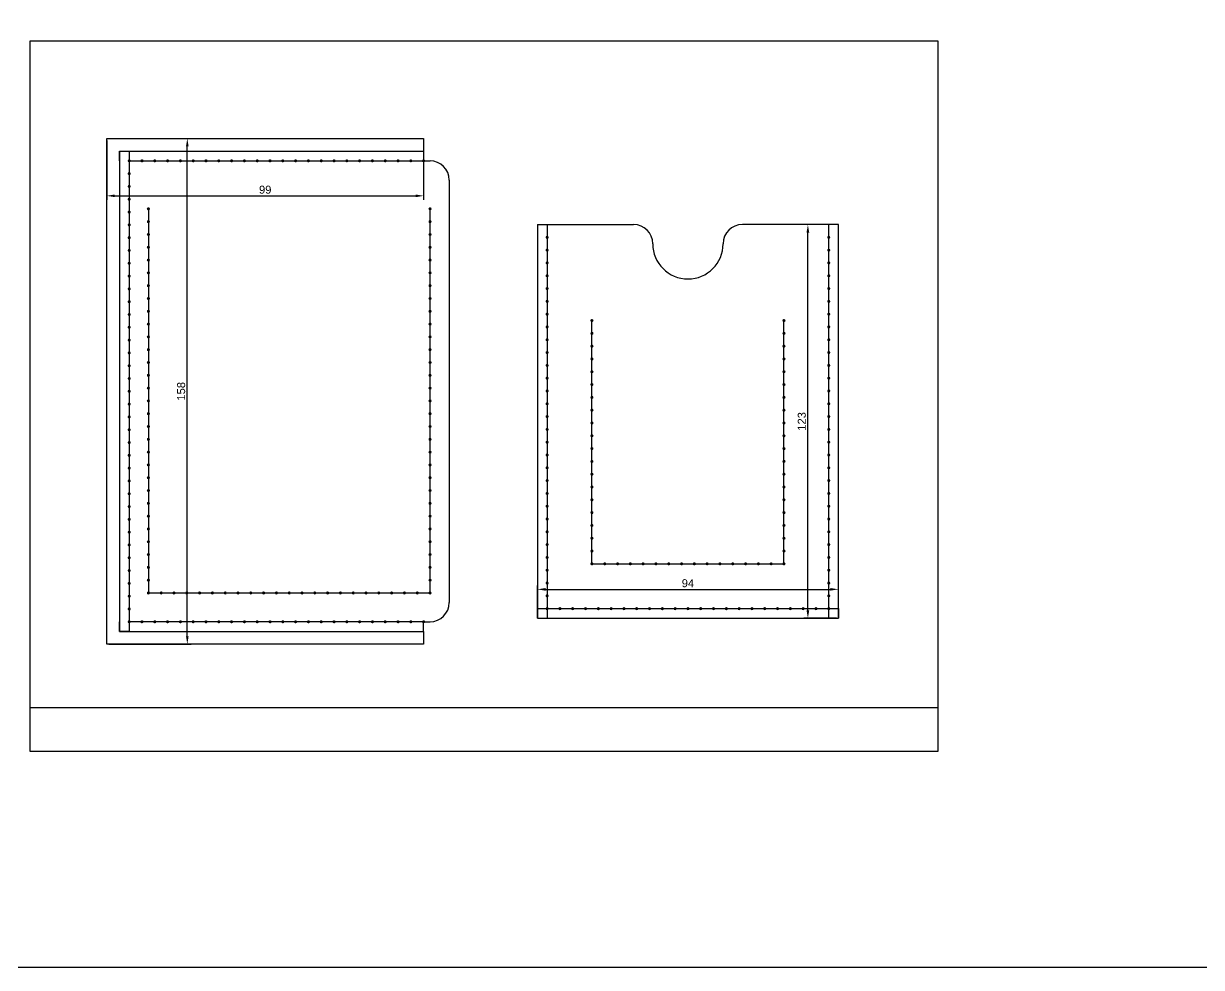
# Model space of a CAD drawing. Header units: millimetres. Extents: x 1335 to 6986, y 304 to 1543.
# Drawn here: x 6243.7 to 6611.8, y 303.8 to 598.7 of the extents above; entities that cross this region are included whole.
import ezdxf

# ---------------------------------------------------------------- set-up
doc = ezdxf.new("R2010")
doc.units = ezdxf.units.MM
doc.layers.add('Общий лист', color=7, linetype='Continuous')
doc.styles.get("Standard").update_dxf_attribs({"font": 'arial.ttf'})
doc.dimstyles.new('ISO-25', dxfattribs={"dimtxt": 2.5, "dimasz": 2.5, "dimexe": 1.25, "dimexo": 0.625, "dimtad": 1, "dimtxsty": 'Standard', "dimcen": 2.5, "dimadec": 0, "dimazin": 0, "dimtfac": 1, "dimtmove": 0, "dimatfit": 3, "dimfxl": 1, "dimarcsym": 0})

# ---------------------------------------------------------------- blocks, each defined once
blk = doc.blocks.new('*D123')
at = {"color": 0, "lineweight": -2, "transparency": 16777216}
for p, q in [((6270.38, 562.79), (6296.16, 562.79)), ((6294.91, 407.29), (6294.91, 560.29)), ((6270.38, 404.79), (6296.16, 404.79))]:
    blk.add_line(p, q, dxfattribs=at)
at = {"color": 0, "transparency": 16777216}
for points in [[(6294.49, 560.29), (6295.32, 560.29), (6294.91, 562.79)], [(6294.49, 407.29), (6295.32, 407.29), (6294.91, 404.79)]]:
    blk.add_solid(points, dxfattribs=at)
at = {"layer": 'Defpoints', "color": 0, "transparency": 16777216}
for p in [(6269.75, 562.79), (6294.91, 562.79), (6269.75, 404.79)]:
    blk.add_point(p, dxfattribs=at)
at = {"color": 0, "transparency": 16777216, "insert": (6293, 483.79), "char_height": 2.5, "attachment_point": 5, "rotation": 90}
blk.add_mtext('158', dxfattribs=at)
blk = doc.blocks.new('*D124')
at = {"color": 0, "lineweight": -2, "transparency": 16777216}
for p, q in [((6269.75, 562.17), (6269.75, 543.61)), ((6368.75, 562.17), (6368.75, 543.61)), ((6272.25, 544.86), (6366.25, 544.86))]:
    blk.add_line(p, q, dxfattribs=at)
at = {"color": 0, "transparency": 16777216}
for points in [[(6272.25, 545.28), (6272.25, 544.45), (6269.75, 544.86)], [(6366.25, 545.28), (6366.25, 544.45), (6368.75, 544.86)]]:
    blk.add_solid(points, dxfattribs=at)
at = {"layer": 'Defpoints', "color": 0, "transparency": 16777216}
for p in [(6269.75, 562.79), (6368.75, 562.79), (6368.75, 544.86)]:
    blk.add_point(p, dxfattribs=at)
at = {"color": 0, "transparency": 16777216, "insert": (6319.25, 546.76), "char_height": 2.5, "attachment_point": 5}
blk.add_mtext('99', dxfattribs=at)
blk = doc.blocks.new('*D125')
at = {"color": 0, "lineweight": -2, "transparency": 16777216}
for p, q in [((6404.33, 413.52), (6404.33, 423.17)), ((6406.83, 421.92), (6495.83, 421.92)), ((6498.33, 413.52), (6498.33, 423.17))]:
    blk.add_line(p, q, dxfattribs=at)
at = {"color": 0, "transparency": 16777216}
for points in [[(6406.83, 422.34), (6406.83, 421.51), (6404.33, 421.92)], [(6495.83, 422.34), (6495.83, 421.51), (6498.33, 421.92)]]:
    blk.add_solid(points, dxfattribs=at)
at = {"layer": 'Defpoints', "color": 0, "transparency": 16777216}
for p in [(6498.33, 421.92), (6404.33, 412.89), (6498.33, 412.89)]:
    blk.add_point(p, dxfattribs=at)
at = {"color": 0, "transparency": 16777216, "insert": (6451.33, 423.82), "char_height": 2.5, "attachment_point": 5}
blk.add_mtext('94', dxfattribs=at)
blk = doc.blocks.new('*D126')
at = {"color": 0, "lineweight": -2, "transparency": 16777216}
for p, q in [((6497.71, 535.89), (6487.56, 535.89)), ((6488.81, 415.39), (6488.81, 533.39)), ((6497.71, 412.89), (6487.56, 412.89))]:
    blk.add_line(p, q, dxfattribs=at)
at = {"color": 0, "transparency": 16777216}
for points in [[(6488.39, 533.39), (6489.23, 533.39), (6488.81, 535.89)], [(6488.39, 415.39), (6489.23, 415.39), (6488.81, 412.89)]]:
    blk.add_solid(points, dxfattribs=at)
at = {"layer": 'Defpoints', "color": 0, "transparency": 16777216}
for p in [(6488.81, 535.89), (6498.33, 535.89), (6498.33, 412.89)]:
    blk.add_point(p, dxfattribs=at)
at = {"color": 0, "transparency": 16777216, "insert": (6486.91, 474.39), "char_height": 2.5, "attachment_point": 5, "rotation": 90}
blk.add_mtext('123', dxfattribs=at)

msp = doc.modelspace()

# ---------------------------------------------------------------- hatches: boundary and pattern name
h = msp.add_hatch(color=256)
h.dxf.hatch_style = 1
h.paths.add_polyline_path([(6277.252, 555.793, 1), (6276.252, 555.793, 1)])
h = msp.add_hatch(color=256)
h.dxf.hatch_style = 1
h.paths.add_polyline_path([(6281.252, 555.793, 1), (6280.252, 555.793, 1)])
h = msp.add_hatch(color=256)
h.dxf.hatch_style = 1
h.paths.add_polyline_path([(6285.252, 555.793, 1), (6284.252, 555.793, 1)])
h = msp.add_hatch(color=256)
h.dxf.hatch_style = 1
h.paths.add_polyline_path([(6289.252, 555.793, 1), (6288.252, 555.793, 1)])
h = msp.add_hatch(color=256)
h.dxf.hatch_style = 1
h.paths.add_polyline_path([(6293.252, 555.793, 1), (6292.252, 555.793, 1)])
h = msp.add_hatch(color=256)
h.dxf.hatch_style = 1
h.paths.add_polyline_path([(6297.252, 555.793, 1), (6296.252, 555.793, 1)])
h = msp.add_hatch(color=256)
h.dxf.hatch_style = 1
h.paths.add_polyline_path([(6301.252, 555.793, 1), (6300.252, 555.793, 1)])
h = msp.add_hatch(color=256)
h.dxf.hatch_style = 1
h.paths.add_polyline_path([(6305.252, 555.793, 1), (6304.252, 555.793, 1)])
h = msp.add_hatch(color=256)
h.dxf.hatch_style = 1
h.paths.add_polyline_path([(6309.252, 555.793, 1), (6308.252, 555.793, 1)])
h = msp.add_hatch(color=256)
h.dxf.hatch_style = 1
h.paths.add_polyline_path([(6313.252, 555.793, 1), (6312.252, 555.793, 1)])
h = msp.add_hatch(color=256)
h.dxf.hatch_style = 1
h.paths.add_polyline_path([(6317.252, 555.793, 1), (6316.252, 555.793, 1)])
h = msp.add_hatch(color=256)
h.dxf.hatch_style = 1
h.paths.add_polyline_path([(6321.252, 555.793, 1), (6320.252, 555.793, 1)])
h = msp.add_hatch(color=256)
h.dxf.hatch_style = 1
h.paths.add_polyline_path([(6325.252, 555.793, 1), (6324.252, 555.793, 1)])
h = msp.add_hatch(color=256)
h.dxf.hatch_style = 1
h.paths.add_polyline_path([(6329.252, 555.793, 1), (6328.252, 555.793, 1)])
h = msp.add_hatch(color=256)
h.dxf.hatch_style = 1
h.paths.add_polyline_path([(6333.252, 555.793, 1), (6332.252, 555.793, 1)])
h = msp.add_hatch(color=256)
h.dxf.hatch_style = 1
h.paths.add_polyline_path([(6337.252, 555.793, 1), (6336.252, 555.793, 1)])
h = msp.add_hatch(color=256)
h.dxf.hatch_style = 1
h.paths.add_polyline_path([(6341.252, 555.793, 1), (6340.252, 555.793, 1)])
h = msp.add_hatch(color=256)
h.dxf.hatch_style = 1
h.paths.add_polyline_path([(6345.252, 555.793, 1), (6344.252, 555.793, 1)])
h = msp.add_hatch(color=256)
h.dxf.hatch_style = 1
h.paths.add_polyline_path([(6349.252, 555.793, 1), (6348.252, 555.793, 1)])
h = msp.add_hatch(color=256)
h.dxf.hatch_style = 1
h.paths.add_polyline_path([(6353.252, 555.793, 1), (6352.252, 555.793, 1)])
h = msp.add_hatch(color=256)
h.dxf.hatch_style = 1
h.paths.add_polyline_path([(6357.252, 555.793, 1), (6356.252, 555.793, 1)])
h = msp.add_hatch(color=256)
h.dxf.hatch_style = 1
h.paths.add_polyline_path([(6361.252, 555.793, 1), (6360.252, 555.793, 1)])
h = msp.add_hatch(color=256)
h.dxf.hatch_style = 1
h.paths.add_polyline_path([(6365.252, 555.793, 1), (6364.252, 555.793, 1)])
h = msp.add_hatch(color=256)
h.dxf.hatch_style = 1
h.paths.add_polyline_path([(6369.252, 555.793, 1), (6368.252, 555.793, 1)])
h = msp.add_hatch(color=256)
h.dxf.hatch_style = 1
h.paths.add_polyline_path([(6277.252, 551.793, 1), (6276.252, 551.793, 1)])
h = msp.add_hatch(color=256)
h.dxf.hatch_style = 1
h.paths.add_polyline_path([(6277.252, 547.793, 1), (6276.252, 547.793, 1)])
h = msp.add_hatch(color=256)
h.dxf.hatch_style = 1
h.paths.add_polyline_path([(6277.252, 543.793, 1), (6276.252, 543.793, 1)])
h = msp.add_hatch(color=256)
h.dxf.hatch_style = 1
h.paths.add_polyline_path([(6283.252, 540.793, 1), (6282.252, 540.793, 1)])
h = msp.add_hatch(color=256)
h.dxf.hatch_style = 1
h.paths.add_polyline_path([(6371.252, 540.793, 1), (6370.252, 540.793, 1)])
h = msp.add_hatch(color=256)
h.dxf.hatch_style = 1
h.paths.add_polyline_path([(6277.252, 539.793, 1), (6276.252, 539.793, 1)])
h = msp.add_hatch(color=256)
h.dxf.hatch_style = 1
h.paths.add_polyline_path([(6277.252, 535.793, 1), (6276.252, 535.793, 1)])
h = msp.add_hatch(color=256)
h.dxf.hatch_style = 1
h.paths.add_polyline_path([(6283.252, 536.793, 1), (6282.252, 536.793, 1)])
h = msp.add_hatch(color=256)
h.dxf.hatch_style = 1
h.paths.add_polyline_path([(6371.252, 536.793, 1), (6370.252, 536.793, 1)])
h = msp.add_hatch(color=256)
h.dxf.hatch_style = 1
h.paths.add_polyline_path([(6277.252, 531.793, 1), (6276.252, 531.793, 1)])
h = msp.add_hatch(color=256)
h.dxf.hatch_style = 1
h.paths.add_polyline_path([(6283.252, 532.793, 1), (6282.252, 532.793, 1)])
h = msp.add_hatch(color=256)
h.dxf.hatch_style = 1
h.paths.add_polyline_path([(6371.252, 532.793, 1), (6370.252, 532.793, 1)])
h = msp.add_hatch(color=256)
h.dxf.hatch_style = 1
h.paths.add_polyline_path([(6407.833, 531.895, 1), (6406.833, 531.895, 1)])
h = msp.add_hatch(color=256)
h.dxf.hatch_style = 1
h.paths.add_polyline_path([(6495.833, 531.895, 1), (6494.833, 531.895, 1)])
h = msp.add_hatch(color=256)
h.dxf.hatch_style = 1
h.paths.add_polyline_path([(6277.252, 527.793, 1), (6276.252, 527.793, 1)])
h = msp.add_hatch(color=256)
h.dxf.hatch_style = 1
h.paths.add_polyline_path([(6283.252, 528.793, 1), (6282.252, 528.793, 1)])
h = msp.add_hatch(color=256)
h.dxf.hatch_style = 1
h.paths.add_polyline_path([(6371.252, 528.793, 1), (6370.252, 528.793, 1)])
h = msp.add_hatch(color=256)
h.dxf.hatch_style = 1
h.paths.add_polyline_path([(6407.833, 527.895, 1), (6406.833, 527.895, 1)])
h = msp.add_hatch(color=256)
h.dxf.hatch_style = 1
h.paths.add_polyline_path([(6495.833, 527.895, 1), (6494.833, 527.895, 1)])
h = msp.add_hatch(color=256)
h.dxf.hatch_style = 1
h.paths.add_polyline_path([(6277.252, 523.793, 1), (6276.252, 523.793, 1)])
h = msp.add_hatch(color=256)
h.dxf.hatch_style = 1
h.paths.add_polyline_path([(6283.252, 524.793, 1), (6282.252, 524.793, 1)])
h = msp.add_hatch(color=256)
h.dxf.hatch_style = 1
h.paths.add_polyline_path([(6371.252, 524.793, 1), (6370.252, 524.793, 1)])
h = msp.add_hatch(color=256)
h.dxf.hatch_style = 1
h.paths.add_polyline_path([(6407.833, 523.895, 1), (6406.833, 523.895, 1)])
h = msp.add_hatch(color=256)
h.dxf.hatch_style = 1
h.paths.add_polyline_path([(6495.833, 523.895, 1), (6494.833, 523.895, 1)])
h = msp.add_hatch(color=256)
h.dxf.hatch_style = 1
h.paths.add_polyline_path([(6277.252, 519.793, 1), (6276.252, 519.793, 1)])
h = msp.add_hatch(color=256)
h.dxf.hatch_style = 1
h.paths.add_polyline_path([(6283.252, 520.793, 1), (6282.252, 520.793, 1)])
h = msp.add_hatch(color=256)
h.dxf.hatch_style = 1
h.paths.add_polyline_path([(6371.252, 520.793, 1), (6370.252, 520.793, 1)])
h = msp.add_hatch(color=256)
h.dxf.hatch_style = 1
h.paths.add_polyline_path([(6407.833, 519.895, 1), (6406.833, 519.895, 1)])
h = msp.add_hatch(color=256)
h.dxf.hatch_style = 1
h.paths.add_polyline_path([(6495.833, 519.895, 1), (6494.833, 519.895, 1)])
h = msp.add_hatch(color=256)
h.dxf.hatch_style = 1
h.paths.add_polyline_path([(6277.252, 515.793, 1), (6276.252, 515.793, 1)])
h = msp.add_hatch(color=256)
h.dxf.hatch_style = 1
h.paths.add_polyline_path([(6283.252, 516.793, 1), (6282.252, 516.793, 1)])
h = msp.add_hatch(color=256)
h.dxf.hatch_style = 1
h.paths.add_polyline_path([(6371.252, 516.793, 1), (6370.252, 516.793, 1)])
h = msp.add_hatch(color=256)
h.dxf.hatch_style = 1
h.paths.add_polyline_path([(6407.833, 515.895, 1), (6406.833, 515.895, 1)])
h = msp.add_hatch(color=256)
h.dxf.hatch_style = 1
h.paths.add_polyline_path([(6495.833, 515.895, 1), (6494.833, 515.895, 1)])
h = msp.add_hatch(color=256)
h.dxf.hatch_style = 1
h.paths.add_polyline_path([(6277.252, 511.793, 1), (6276.252, 511.793, 1)])
h = msp.add_hatch(color=256)
h.dxf.hatch_style = 1
h.paths.add_polyline_path([(6283.252, 512.793, 1), (6282.252, 512.793, 1)])
h = msp.add_hatch(color=256)
h.dxf.hatch_style = 1
h.paths.add_polyline_path([(6371.252, 512.793, 1), (6370.252, 512.793, 1)])
h = msp.add_hatch(color=256)
h.dxf.hatch_style = 1
h.paths.add_polyline_path([(6407.833, 511.895, 1), (6406.833, 511.895, 1)])
h = msp.add_hatch(color=256)
h.dxf.hatch_style = 1
h.paths.add_polyline_path([(6495.833, 511.895, 1), (6494.833, 511.895, 1)])
h = msp.add_hatch(color=256)
h.dxf.hatch_style = 1
h.paths.add_polyline_path([(6277.252, 507.793, 1), (6276.252, 507.793, 1)])
h = msp.add_hatch(color=256)
h.dxf.hatch_style = 1
h.paths.add_polyline_path([(6283.252, 508.793, 1), (6282.252, 508.793, 1)])
h = msp.add_hatch(color=256)
h.dxf.hatch_style = 1
h.paths.add_polyline_path([(6371.252, 508.793, 1), (6370.252, 508.793, 1)])
h = msp.add_hatch(color=256)
h.dxf.hatch_style = 1
h.paths.add_polyline_path([(6407.833, 507.895, 1), (6406.833, 507.895, 1)])
h = msp.add_hatch(color=256)
h.dxf.hatch_style = 1
h.paths.add_polyline_path([(6495.833, 507.895, 1), (6494.833, 507.895, 1)])
h = msp.add_hatch(color=256)
h.dxf.hatch_style = 1
h.paths.add_polyline_path([(6277.252, 503.793, 1), (6276.252, 503.793, 1)])
h = msp.add_hatch(color=256)
h.dxf.hatch_style = 1
h.paths.add_polyline_path([(6283.252, 504.793, 1), (6282.252, 504.793, 1)])
h = msp.add_hatch(color=256)
h.dxf.hatch_style = 1
h.paths.add_polyline_path([(6371.252, 504.793, 1), (6370.252, 504.793, 1)])
h = msp.add_hatch(color=256)
h.dxf.hatch_style = 1
h.paths.add_polyline_path([(6407.833, 503.895, 1), (6406.833, 503.895, 1)])
h = msp.add_hatch(color=256)
h.dxf.hatch_style = 1
h.paths.add_polyline_path([(6421.833, 505.895, 1), (6420.833, 505.895, 1)])
h = msp.add_hatch(color=256)
h.dxf.hatch_style = 1
h.paths.add_polyline_path([(6481.833, 505.895, 1), (6480.833, 505.895, 1)])
h = msp.add_hatch(color=256)
h.dxf.hatch_style = 1
h.paths.add_polyline_path([(6495.833, 503.895, 1), (6494.833, 503.895, 1)])
h = msp.add_hatch(color=256)
h.dxf.hatch_style = 1
h.paths.add_polyline_path([(6283.252, 500.793, 1), (6282.252, 500.793, 1)])
h = msp.add_hatch(color=256)
h.dxf.hatch_style = 1
h.paths.add_polyline_path([(6371.252, 500.793, 1), (6370.252, 500.793, 1)])
h = msp.add_hatch(color=256)
h.dxf.hatch_style = 1
h.paths.add_polyline_path([(6421.833, 501.895, 1), (6420.833, 501.895, 1)])
h = msp.add_hatch(color=256)
h.dxf.hatch_style = 1
h.paths.add_polyline_path([(6481.833, 501.895, 1), (6480.833, 501.895, 1)])
h = msp.add_hatch(color=256)
h.dxf.hatch_style = 1
h.paths.add_polyline_path([(6277.252, 499.793, 1), (6276.252, 499.793, 1)])
h = msp.add_hatch(color=256)
h.dxf.hatch_style = 1
h.paths.add_polyline_path([(6283.252, 496.793, 1), (6282.252, 496.793, 1)])
h = msp.add_hatch(color=256)
h.dxf.hatch_style = 1
h.paths.add_polyline_path([(6371.252, 496.793, 1), (6370.252, 496.793, 1)])
h = msp.add_hatch(color=256)
h.dxf.hatch_style = 1
h.paths.add_polyline_path([(6407.833, 499.895, 1), (6406.833, 499.895, 1)])
h = msp.add_hatch(color=256)
h.dxf.hatch_style = 1
h.paths.add_polyline_path([(6421.833, 497.895, 1), (6420.833, 497.895, 1)])
h = msp.add_hatch(color=256)
h.dxf.hatch_style = 1
h.paths.add_polyline_path([(6481.833, 497.895, 1), (6480.833, 497.895, 1)])
h = msp.add_hatch(color=256)
h.dxf.hatch_style = 1
h.paths.add_polyline_path([(6495.833, 499.895, 1), (6494.833, 499.895, 1)])
h = msp.add_hatch(color=256)
h.dxf.hatch_style = 1
h.paths.add_polyline_path([(6277.252, 495.793, 1), (6276.252, 495.793, 1)])
h = msp.add_hatch(color=256)
h.dxf.hatch_style = 1
h.paths.add_polyline_path([(6283.252, 492.793, 1), (6282.252, 492.793, 1)])
h = msp.add_hatch(color=256)
h.dxf.hatch_style = 1
h.paths.add_polyline_path([(6371.252, 492.793, 1), (6370.252, 492.793, 1)])
h = msp.add_hatch(color=256)
h.dxf.hatch_style = 1
h.paths.add_polyline_path([(6407.833, 495.895, 1), (6406.833, 495.895, 1)])
h = msp.add_hatch(color=256)
h.dxf.hatch_style = 1
h.paths.add_polyline_path([(6421.833, 493.895, 1), (6420.833, 493.895, 1)])
h = msp.add_hatch(color=256)
h.dxf.hatch_style = 1
h.paths.add_polyline_path([(6481.833, 493.895, 1), (6480.833, 493.895, 1)])
h = msp.add_hatch(color=256)
h.dxf.hatch_style = 1
h.paths.add_polyline_path([(6495.833, 495.895, 1), (6494.833, 495.895, 1)])
h = msp.add_hatch(color=256)
h.dxf.hatch_style = 1
h.paths.add_polyline_path([(6277.252, 491.793, 1), (6276.252, 491.793, 1)])
h = msp.add_hatch(color=256)
h.dxf.hatch_style = 1
h.paths.add_polyline_path([(6407.833, 491.895, 1), (6406.833, 491.895, 1)])
h = msp.add_hatch(color=256)
h.dxf.hatch_style = 1
h.paths.add_polyline_path([(6421.833, 489.895, 1), (6420.833, 489.895, 1)])
h = msp.add_hatch(color=256)
h.dxf.hatch_style = 1
h.paths.add_polyline_path([(6481.833, 489.895, 1), (6480.833, 489.895, 1)])
h = msp.add_hatch(color=256)
h.dxf.hatch_style = 1
h.paths.add_polyline_path([(6495.833, 491.895, 1), (6494.833, 491.895, 1)])
h = msp.add_hatch(color=256)
h.dxf.hatch_style = 1
h.paths.add_polyline_path([(6277.252, 487.793, 1), (6276.252, 487.793, 1)])
h = msp.add_hatch(color=256)
h.dxf.hatch_style = 1
h.paths.add_polyline_path([(6283.252, 488.793, 1), (6282.252, 488.793, 1)])
h = msp.add_hatch(color=256)
h.dxf.hatch_style = 1
h.paths.add_polyline_path([(6371.252, 488.793, 1), (6370.252, 488.793, 1)])
h = msp.add_hatch(color=256)
h.dxf.hatch_style = 1
h.paths.add_polyline_path([(6407.833, 487.895, 1), (6406.833, 487.895, 1)])
h = msp.add_hatch(color=256)
h.dxf.hatch_style = 1
h.paths.add_polyline_path([(6421.833, 485.895, 1), (6420.833, 485.895, 1)])
h = msp.add_hatch(color=256)
h.dxf.hatch_style = 1
h.paths.add_polyline_path([(6481.833, 485.895, 1), (6480.833, 485.895, 1)])
h = msp.add_hatch(color=256)
h.dxf.hatch_style = 1
h.paths.add_polyline_path([(6495.833, 487.895, 1), (6494.833, 487.895, 1)])
h = msp.add_hatch(color=256)
h.dxf.hatch_style = 1
h.paths.add_polyline_path([(6277.252, 483.793, 1), (6276.252, 483.793, 1)])
h = msp.add_hatch(color=256)
h.dxf.hatch_style = 1
h.paths.add_polyline_path([(6283.252, 484.793, 1), (6282.252, 484.793, 1)])
h = msp.add_hatch(color=256)
h.dxf.hatch_style = 1
h.paths.add_polyline_path([(6371.252, 484.793, 1), (6370.252, 484.793, 1)])
h = msp.add_hatch(color=256)
h.dxf.hatch_style = 1
h.paths.add_polyline_path([(6407.833, 483.895, 1), (6406.833, 483.895, 1)])
h = msp.add_hatch(color=256)
h.dxf.hatch_style = 1
h.paths.add_polyline_path([(6421.833, 481.895, 1), (6420.833, 481.895, 1)])
h = msp.add_hatch(color=256)
h.dxf.hatch_style = 1
h.paths.add_polyline_path([(6481.833, 481.895, 1), (6480.833, 481.895, 1)])
h = msp.add_hatch(color=256)
h.dxf.hatch_style = 1
h.paths.add_polyline_path([(6495.833, 483.895, 1), (6494.833, 483.895, 1)])
h = msp.add_hatch(color=256)
h.dxf.hatch_style = 1
h.paths.add_polyline_path([(6277.252, 479.793, 1), (6276.252, 479.793, 1)])
h = msp.add_hatch(color=256)
h.dxf.hatch_style = 1
h.paths.add_polyline_path([(6283.252, 480.793, 1), (6282.252, 480.793, 1)])
h = msp.add_hatch(color=256)
h.dxf.hatch_style = 1
h.paths.add_polyline_path([(6371.252, 480.793, 1), (6370.252, 480.793, 1)])
h = msp.add_hatch(color=256)
h.dxf.hatch_style = 1
h.paths.add_polyline_path([(6407.833, 479.895, 1), (6406.833, 479.895, 1)])
h = msp.add_hatch(color=256)
h.dxf.hatch_style = 1
h.paths.add_polyline_path([(6495.833, 479.895, 1), (6494.833, 479.895, 1)])
h = msp.add_hatch(color=256)
h.dxf.hatch_style = 1
h.paths.add_polyline_path([(6277.252, 475.793, 1), (6276.252, 475.793, 1)])
h = msp.add_hatch(color=256)
h.dxf.hatch_style = 1
h.paths.add_polyline_path([(6283.252, 476.793, 1), (6282.252, 476.793, 1)])
h = msp.add_hatch(color=256)
h.dxf.hatch_style = 1
h.paths.add_polyline_path([(6371.252, 476.793, 1), (6370.252, 476.793, 1)])
h = msp.add_hatch(color=256)
h.dxf.hatch_style = 1
h.paths.add_polyline_path([(6407.833, 475.895, 1), (6406.833, 475.895, 1)])
h = msp.add_hatch(color=256)
h.dxf.hatch_style = 1
h.paths.add_polyline_path([(6421.833, 477.895, 1), (6420.833, 477.895, 1)])
h = msp.add_hatch(color=256)
h.dxf.hatch_style = 1
h.paths.add_polyline_path([(6481.833, 477.895, 1), (6480.833, 477.895, 1)])
h = msp.add_hatch(color=256)
h.dxf.hatch_style = 1
h.paths.add_polyline_path([(6495.833, 475.895, 1), (6494.833, 475.895, 1)])
h = msp.add_hatch(color=256)
h.dxf.hatch_style = 1
h.paths.add_polyline_path([(6277.252, 471.793, 1), (6276.252, 471.793, 1)])
h = msp.add_hatch(color=256)
h.dxf.hatch_style = 1
h.paths.add_polyline_path([(6283.252, 472.793, 1), (6282.252, 472.793, 1)])
h = msp.add_hatch(color=256)
h.dxf.hatch_style = 1
h.paths.add_polyline_path([(6371.252, 472.793, 1), (6370.252, 472.793, 1)])
h = msp.add_hatch(color=256)
h.dxf.hatch_style = 1
h.paths.add_polyline_path([(6407.833, 471.895, 1), (6406.833, 471.895, 1)])
h = msp.add_hatch(color=256)
h.dxf.hatch_style = 1
h.paths.add_polyline_path([(6421.833, 473.895, 1), (6420.833, 473.895, 1)])
h = msp.add_hatch(color=256)
h.dxf.hatch_style = 1
h.paths.add_polyline_path([(6481.833, 473.895, 1), (6480.833, 473.895, 1)])
h = msp.add_hatch(color=256)
h.dxf.hatch_style = 1
h.paths.add_polyline_path([(6495.833, 471.895, 1), (6494.833, 471.895, 1)])
h = msp.add_hatch(color=256)
h.dxf.hatch_style = 1
h.paths.add_polyline_path([(6277.252, 467.793, 1), (6276.252, 467.793, 1)])
h = msp.add_hatch(color=256)
h.dxf.hatch_style = 1
h.paths.add_polyline_path([(6283.252, 468.793, 1), (6282.252, 468.793, 1)])
h = msp.add_hatch(color=256)
h.dxf.hatch_style = 1
h.paths.add_polyline_path([(6371.252, 468.793, 1), (6370.252, 468.793, 1)])
h = msp.add_hatch(color=256)
h.dxf.hatch_style = 1
h.paths.add_polyline_path([(6407.833, 467.895, 1), (6406.833, 467.895, 1)])
h = msp.add_hatch(color=256)
h.dxf.hatch_style = 1
h.paths.add_polyline_path([(6421.833, 469.895, 1), (6420.833, 469.895, 1)])
h = msp.add_hatch(color=256)
h.dxf.hatch_style = 1
h.paths.add_polyline_path([(6481.833, 469.895, 1), (6480.833, 469.895, 1)])
h = msp.add_hatch(color=256)
h.dxf.hatch_style = 1
h.paths.add_polyline_path([(6495.833, 467.895, 1), (6494.833, 467.895, 1)])
h = msp.add_hatch(color=256)
h.dxf.hatch_style = 1
h.paths.add_polyline_path([(6277.252, 463.793, 1), (6276.252, 463.793, 1)])
h = msp.add_hatch(color=256)
h.dxf.hatch_style = 1
h.paths.add_polyline_path([(6283.252, 464.793, 1), (6282.252, 464.793, 1)])
h = msp.add_hatch(color=256)
h.dxf.hatch_style = 1
h.paths.add_polyline_path([(6371.252, 464.793, 1), (6370.252, 464.793, 1)])
h = msp.add_hatch(color=256)
h.dxf.hatch_style = 1
h.paths.add_polyline_path([(6407.833, 463.895, 1), (6406.833, 463.895, 1)])
h = msp.add_hatch(color=256)
h.dxf.hatch_style = 1
h.paths.add_polyline_path([(6421.833, 465.895, 1), (6420.833, 465.895, 1)])
h = msp.add_hatch(color=256)
h.dxf.hatch_style = 1
h.paths.add_polyline_path([(6481.833, 465.895, 1), (6480.833, 465.895, 1)])
h = msp.add_hatch(color=256)
h.dxf.hatch_style = 1
h.paths.add_polyline_path([(6495.833, 463.895, 1), (6494.833, 463.895, 1)])
h = msp.add_hatch(color=256)
h.dxf.hatch_style = 1
h.paths.add_polyline_path([(6277.252, 459.793, 1), (6276.252, 459.793, 1)])
h = msp.add_hatch(color=256)
h.dxf.hatch_style = 1
h.paths.add_polyline_path([(6283.252, 460.793, 1), (6282.252, 460.793, 1)])
h = msp.add_hatch(color=256)
h.dxf.hatch_style = 1
h.paths.add_polyline_path([(6371.252, 460.793, 1), (6370.252, 460.793, 1)])
h = msp.add_hatch(color=256)
h.dxf.hatch_style = 1
h.paths.add_polyline_path([(6407.833, 459.895, 1), (6406.833, 459.895, 1)])
h = msp.add_hatch(color=256)
h.dxf.hatch_style = 1
h.paths.add_polyline_path([(6421.833, 461.895, 1), (6420.833, 461.895, 1)])
h = msp.add_hatch(color=256)
h.dxf.hatch_style = 1
h.paths.add_polyline_path([(6481.833, 461.895, 1), (6480.833, 461.895, 1)])
h = msp.add_hatch(color=256)
h.dxf.hatch_style = 1
h.paths.add_polyline_path([(6495.833, 459.895, 1), (6494.833, 459.895, 1)])
h = msp.add_hatch(color=256)
h.dxf.hatch_style = 1
h.paths.add_polyline_path([(6283.252, 456.793, 1), (6282.252, 456.793, 1)])
h = msp.add_hatch(color=256)
h.dxf.hatch_style = 1
h.paths.add_polyline_path([(6371.252, 456.793, 1), (6370.252, 456.793, 1)])
h = msp.add_hatch(color=256)
h.dxf.hatch_style = 1
h.paths.add_polyline_path([(6407.833, 455.895, 1), (6406.833, 455.895, 1)])
h = msp.add_hatch(color=256)
h.dxf.hatch_style = 1
h.paths.add_polyline_path([(6421.833, 457.895, 1), (6420.833, 457.895, 1)])
h = msp.add_hatch(color=256)
h.dxf.hatch_style = 1
h.paths.add_polyline_path([(6481.833, 457.895, 1), (6480.833, 457.895, 1)])
h = msp.add_hatch(color=256)
h.dxf.hatch_style = 1
h.paths.add_polyline_path([(6495.833, 455.895, 1), (6494.833, 455.895, 1)])
h = msp.add_hatch(color=256)
h.dxf.hatch_style = 1
h.paths.add_polyline_path([(6277.252, 455.793, 1), (6276.252, 455.793, 1)])
h = msp.add_hatch(color=256)
h.dxf.hatch_style = 1
h.paths.add_polyline_path([(6283.252, 452.793, 1), (6282.252, 452.793, 1)])
h = msp.add_hatch(color=256)
h.dxf.hatch_style = 1
h.paths.add_polyline_path([(6371.252, 452.793, 1), (6370.252, 452.793, 1)])
h = msp.add_hatch(color=256)
h.dxf.hatch_style = 1
h.paths.add_polyline_path([(6421.833, 453.895, 1), (6420.833, 453.895, 1)])
h = msp.add_hatch(color=256)
h.dxf.hatch_style = 1
h.paths.add_polyline_path([(6481.833, 453.895, 1), (6480.833, 453.895, 1)])
h = msp.add_hatch(color=256)
h.dxf.hatch_style = 1
h.paths.add_polyline_path([(6277.252, 451.793, 1), (6276.252, 451.793, 1)])
h = msp.add_hatch(color=256)
h.dxf.hatch_style = 1
h.paths.add_polyline_path([(6283.252, 448.793, 1), (6282.252, 448.793, 1)])
h = msp.add_hatch(color=256)
h.dxf.hatch_style = 1
h.paths.add_polyline_path([(6371.252, 448.793, 1), (6370.252, 448.793, 1)])
h = msp.add_hatch(color=256)
h.dxf.hatch_style = 1
h.paths.add_polyline_path([(6407.833, 451.895, 1), (6406.833, 451.895, 1)])
h = msp.add_hatch(color=256)
h.dxf.hatch_style = 1
h.paths.add_polyline_path([(6421.833, 449.895, 1), (6420.833, 449.895, 1)])
h = msp.add_hatch(color=256)
h.dxf.hatch_style = 1
h.paths.add_polyline_path([(6481.833, 449.895, 1), (6480.833, 449.895, 1)])
h = msp.add_hatch(color=256)
h.dxf.hatch_style = 1
h.paths.add_polyline_path([(6495.833, 451.895, 1), (6494.833, 451.895, 1)])
h = msp.add_hatch(color=256)
h.dxf.hatch_style = 1
h.paths.add_polyline_path([(6277.252, 447.793, 1), (6276.252, 447.793, 1)])
h = msp.add_hatch(color=256)
h.dxf.hatch_style = 1
h.paths.add_polyline_path([(6407.833, 447.895, 1), (6406.833, 447.895, 1)])
h = msp.add_hatch(color=256)
h.dxf.hatch_style = 1
h.paths.add_polyline_path([(6421.833, 445.895, 1), (6420.833, 445.895, 1)])
h = msp.add_hatch(color=256)
h.dxf.hatch_style = 1
h.paths.add_polyline_path([(6481.833, 445.895, 1), (6480.833, 445.895, 1)])
h = msp.add_hatch(color=256)
h.dxf.hatch_style = 1
h.paths.add_polyline_path([(6495.833, 447.895, 1), (6494.833, 447.895, 1)])
h = msp.add_hatch(color=256)
h.dxf.hatch_style = 1
h.paths.add_polyline_path([(6277.252, 443.793, 1), (6276.252, 443.793, 1)])
h = msp.add_hatch(color=256)
h.dxf.hatch_style = 1
h.paths.add_polyline_path([(6283.252, 444.793, 1), (6282.252, 444.793, 1)])
h = msp.add_hatch(color=256)
h.dxf.hatch_style = 1
h.paths.add_polyline_path([(6371.252, 444.793, 1), (6370.252, 444.793, 1)])
h = msp.add_hatch(color=256)
h.dxf.hatch_style = 1
h.paths.add_polyline_path([(6407.833, 443.895, 1), (6406.833, 443.895, 1)])
h = msp.add_hatch(color=256)
h.dxf.hatch_style = 1
h.paths.add_polyline_path([(6421.833, 441.895, 1), (6420.833, 441.895, 1)])
h = msp.add_hatch(color=256)
h.dxf.hatch_style = 1
h.paths.add_polyline_path([(6481.833, 441.895, 1), (6480.833, 441.895, 1)])
h = msp.add_hatch(color=256)
h.dxf.hatch_style = 1
h.paths.add_polyline_path([(6495.833, 443.895, 1), (6494.833, 443.895, 1)])
h = msp.add_hatch(color=256)
h.dxf.hatch_style = 1
h.paths.add_polyline_path([(6277.252, 439.793, 1), (6276.252, 439.793, 1)])
h = msp.add_hatch(color=256)
h.dxf.hatch_style = 1
h.paths.add_polyline_path([(6283.252, 440.793, 1), (6282.252, 440.793, 1)])
h = msp.add_hatch(color=256)
h.dxf.hatch_style = 1
h.paths.add_polyline_path([(6371.252, 440.793, 1), (6370.252, 440.793, 1)])
h = msp.add_hatch(color=256)
h.dxf.hatch_style = 1
h.paths.add_polyline_path([(6407.833, 439.895, 1), (6406.833, 439.895, 1)])
h = msp.add_hatch(color=256)
h.dxf.hatch_style = 1
h.paths.add_polyline_path([(6421.833, 437.895, 1), (6420.833, 437.895, 1)])
h = msp.add_hatch(color=256)
h.dxf.hatch_style = 1
h.paths.add_polyline_path([(6481.833, 437.895, 1), (6480.833, 437.895, 1)])
h = msp.add_hatch(color=256)
h.dxf.hatch_style = 1
h.paths.add_polyline_path([(6495.833, 439.895, 1), (6494.833, 439.895, 1)])
h = msp.add_hatch(color=256)
h.dxf.hatch_style = 1
h.paths.add_polyline_path([(6277.252, 435.793, 1), (6276.252, 435.793, 1)])
h = msp.add_hatch(color=256)
h.dxf.hatch_style = 1
h.paths.add_polyline_path([(6283.252, 436.793, 1), (6282.252, 436.793, 1)])
h = msp.add_hatch(color=256)
h.dxf.hatch_style = 1
h.paths.add_polyline_path([(6371.252, 436.793, 1), (6370.252, 436.793, 1)])
h = msp.add_hatch(color=256)
h.dxf.hatch_style = 1
h.paths.add_polyline_path([(6407.833, 435.895, 1), (6406.833, 435.895, 1)])
h = msp.add_hatch(color=256)
h.dxf.hatch_style = 1
h.paths.add_polyline_path([(6421.833, 433.895, 1), (6420.833, 433.895, 1)])
h = msp.add_hatch(color=256)
h.dxf.hatch_style = 1
h.paths.add_polyline_path([(6481.833, 433.895, 1), (6480.833, 433.895, 1)])
h = msp.add_hatch(color=256)
h.dxf.hatch_style = 1
h.paths.add_polyline_path([(6495.833, 435.895, 1), (6494.833, 435.895, 1)])
h = msp.add_hatch(color=256)
h.dxf.hatch_style = 1
h.paths.add_polyline_path([(6277.252, 431.793, 1), (6276.252, 431.793, 1)])
h = msp.add_hatch(color=256)
h.dxf.hatch_style = 1
h.paths.add_polyline_path([(6283.252, 432.793, 1), (6282.252, 432.793, 1)])
h = msp.add_hatch(color=256)
h.dxf.hatch_style = 1
h.paths.add_polyline_path([(6371.252, 432.793, 1), (6370.252, 432.793, 1)])
h = msp.add_hatch(color=256)
h.dxf.hatch_style = 1
h.paths.add_polyline_path([(6407.833, 431.895, 1), (6406.833, 431.895, 1)])
h = msp.add_hatch(color=256)
h.dxf.hatch_style = 1
h.paths.add_polyline_path([(6495.833, 431.895, 1), (6494.833, 431.895, 1)])
h = msp.add_hatch(color=256)
h.dxf.hatch_style = 1
h.paths.add_polyline_path([(6277.252, 427.793, 1), (6276.252, 427.793, 1)])
h = msp.add_hatch(color=256)
h.dxf.hatch_style = 1
h.paths.add_polyline_path([(6283.252, 428.793, 1), (6282.252, 428.793, 1)])
h = msp.add_hatch(color=256)
h.dxf.hatch_style = 1
h.paths.add_polyline_path([(6371.252, 428.793, 1), (6370.252, 428.793, 1)])
h = msp.add_hatch(color=256)
h.dxf.hatch_style = 1
h.paths.add_polyline_path([(6407.833, 427.895, 1), (6406.833, 427.895, 1)])
h = msp.add_hatch(color=256)
h.dxf.hatch_style = 1
h.paths.add_polyline_path([(6421.833, 429.895, 1), (6420.833, 429.895, 1)])
h = msp.add_hatch(color=256)
h.dxf.hatch_style = 1
h.paths.add_polyline_path([(6425.833, 429.895, 1), (6424.833, 429.895, 1)])
h = msp.add_hatch(color=256)
h.dxf.hatch_style = 1
h.paths.add_polyline_path([(6429.833, 429.895, 1), (6428.833, 429.895, 1)])
h = msp.add_hatch(color=256)
h.dxf.hatch_style = 1
h.paths.add_polyline_path([(6433.833, 429.895, 1), (6432.833, 429.895, 1)])
h = msp.add_hatch(color=256)
h.dxf.hatch_style = 1
h.paths.add_polyline_path([(6437.833, 429.895, 1), (6436.833, 429.895, 1)])
h = msp.add_hatch(color=256)
h.dxf.hatch_style = 1
h.paths.add_polyline_path([(6441.833, 429.895, 1), (6440.833, 429.895, 1)])
h = msp.add_hatch(color=256)
h.dxf.hatch_style = 1
h.paths.add_polyline_path([(6445.833, 429.895, 1), (6444.833, 429.895, 1)])
h = msp.add_hatch(color=256)
h.dxf.hatch_style = 1
h.paths.add_polyline_path([(6449.833, 429.895, 1), (6448.833, 429.895, 1)])
h = msp.add_hatch(color=256)
h.dxf.hatch_style = 1
h.paths.add_polyline_path([(6453.833, 429.895, 1), (6452.833, 429.895, 1)])
h = msp.add_hatch(color=256)
h.dxf.hatch_style = 1
h.paths.add_polyline_path([(6457.833, 429.895, 1), (6456.833, 429.895, 1)])
h = msp.add_hatch(color=256)
h.dxf.hatch_style = 1
h.paths.add_polyline_path([(6461.833, 429.895, 1), (6460.833, 429.895, 1)])
h = msp.add_hatch(color=256)
h.dxf.hatch_style = 1
h.paths.add_polyline_path([(6465.833, 429.895, 1), (6464.833, 429.895, 1)])
h = msp.add_hatch(color=256)
h.dxf.hatch_style = 1
h.paths.add_polyline_path([(6469.833, 429.895, 1), (6468.833, 429.895, 1)])
h = msp.add_hatch(color=256)
h.dxf.hatch_style = 1
h.paths.add_polyline_path([(6473.833, 429.895, 1), (6472.833, 429.895, 1)])
h = msp.add_hatch(color=256)
h.dxf.hatch_style = 1
h.paths.add_polyline_path([(6477.833, 429.895, 1), (6476.833, 429.895, 1)])
h = msp.add_hatch(color=256)
h.dxf.hatch_style = 1
h.paths.add_polyline_path([(6481.833, 429.895, 1), (6480.833, 429.895, 1)])
h = msp.add_hatch(color=256)
h.dxf.hatch_style = 1
h.paths.add_polyline_path([(6481.833, 429.895, 1), (6480.833, 429.895, 1)])
h = msp.add_hatch(color=256)
h.dxf.hatch_style = 1
h.paths.add_polyline_path([(6495.833, 427.895, 1), (6494.833, 427.895, 1)])
h = msp.add_hatch(color=256)
h.dxf.hatch_style = 1
h.paths.add_polyline_path([(6277.252, 423.793, 1), (6276.252, 423.793, 1)])
h = msp.add_hatch(color=256)
h.dxf.hatch_style = 1
h.paths.add_polyline_path([(6283.252, 424.793, 1), (6282.252, 424.793, 1)])
h = msp.add_hatch(color=256)
h.dxf.hatch_style = 1
h.paths.add_polyline_path([(6371.252, 424.793, 1), (6370.252, 424.793, 1)])
h = msp.add_hatch(color=256)
h.dxf.hatch_style = 1
h.paths.add_polyline_path([(6407.833, 423.895, 1), (6406.833, 423.895, 1)])
h = msp.add_hatch(color=256)
h.dxf.hatch_style = 1
h.paths.add_polyline_path([(6495.833, 423.895, 1), (6494.833, 423.895, 1)])
h = msp.add_hatch(color=256)
h.dxf.hatch_style = 1
h.paths.add_polyline_path([(6277.252, 419.793, 1), (6276.252, 419.793, 1)])
h = msp.add_hatch(color=256)
h.dxf.hatch_style = 1
h.paths.add_polyline_path([(6283.252, 420.793, 1), (6282.252, 420.793, 1)])
h = msp.add_hatch(color=256)
h.dxf.hatch_style = 1
h.paths.add_polyline_path([(6287.252, 420.793, 1), (6286.252, 420.793, 1)])
h = msp.add_hatch(color=256)
h.dxf.hatch_style = 1
h.paths.add_polyline_path([(6291.252, 420.793, 1), (6290.252, 420.793, 1)])
h = msp.add_hatch(color=256)
h.dxf.hatch_style = 1
h.paths.add_polyline_path([(6295.252, 420.793, 1), (6294.252, 420.793, 1)])
h = msp.add_hatch(color=256)
h.dxf.hatch_style = 1
h.paths.add_polyline_path([(6299.252, 420.793, 1), (6298.252, 420.793, 1)])
h = msp.add_hatch(color=256)
h.dxf.hatch_style = 1
h.paths.add_polyline_path([(6303.252, 420.793, 1), (6302.252, 420.793, 1)])
h = msp.add_hatch(color=256)
h.dxf.hatch_style = 1
h.paths.add_polyline_path([(6307.252, 420.793, 1), (6306.252, 420.793, 1)])
h = msp.add_hatch(color=256)
h.dxf.hatch_style = 1
h.paths.add_polyline_path([(6311.252, 420.793, 1), (6310.252, 420.793, 1)])
h = msp.add_hatch(color=256)
h.dxf.hatch_style = 1
h.paths.add_polyline_path([(6315.252, 420.793, 1), (6314.252, 420.793, 1)])
h = msp.add_hatch(color=256)
h.dxf.hatch_style = 1
h.paths.add_polyline_path([(6319.252, 420.793, 1), (6318.252, 420.793, 1)])
h = msp.add_hatch(color=256)
h.dxf.hatch_style = 1
h.paths.add_polyline_path([(6323.252, 420.793, 1), (6322.252, 420.793, 1)])
h = msp.add_hatch(color=256)
h.dxf.hatch_style = 1
h.paths.add_polyline_path([(6327.252, 420.793, 1), (6326.252, 420.793, 1)])
h = msp.add_hatch(color=256)
h.dxf.hatch_style = 1
h.paths.add_polyline_path([(6331.252, 420.793, 1), (6330.252, 420.793, 1)])
h = msp.add_hatch(color=256)
h.dxf.hatch_style = 1
h.paths.add_polyline_path([(6335.252, 420.793, 1), (6334.252, 420.793, 1)])
h = msp.add_hatch(color=256)
h.dxf.hatch_style = 1
h.paths.add_polyline_path([(6339.252, 420.793, 1), (6338.252, 420.793, 1)])
h = msp.add_hatch(color=256)
h.dxf.hatch_style = 1
h.paths.add_polyline_path([(6343.252, 420.793, 1), (6342.252, 420.793, 1)])
h = msp.add_hatch(color=256)
h.dxf.hatch_style = 1
h.paths.add_polyline_path([(6347.252, 420.793, 1), (6346.252, 420.793, 1)])
h = msp.add_hatch(color=256)
h.dxf.hatch_style = 1
h.paths.add_polyline_path([(6351.252, 420.793, 1), (6350.252, 420.793, 1)])
h = msp.add_hatch(color=256)
h.dxf.hatch_style = 1
h.paths.add_polyline_path([(6355.252, 420.793, 1), (6354.252, 420.793, 1)])
h = msp.add_hatch(color=256)
h.dxf.hatch_style = 1
h.paths.add_polyline_path([(6359.252, 420.793, 1), (6358.252, 420.793, 1)])
h = msp.add_hatch(color=256)
h.dxf.hatch_style = 1
h.paths.add_polyline_path([(6363.252, 420.793, 1), (6362.252, 420.793, 1)])
h = msp.add_hatch(color=256)
h.dxf.hatch_style = 1
h.paths.add_polyline_path([(6367.252, 420.793, 1), (6366.252, 420.793, 1)])
h = msp.add_hatch(color=256)
h.dxf.hatch_style = 1
h.paths.add_polyline_path([(6371.252, 420.793, 1), (6370.252, 420.793, 1)])
h = msp.add_hatch(color=256)
h.dxf.hatch_style = 1
h.paths.add_polyline_path([(6407.833, 419.895, 1), (6406.833, 419.895, 1)])
h = msp.add_hatch(color=256)
h.dxf.hatch_style = 1
h.paths.add_polyline_path([(6495.833, 419.895, 1), (6494.833, 419.895, 1)])
h = msp.add_hatch(color=256)
h.dxf.hatch_style = 1
h.paths.add_polyline_path([(6277.252, 415.793, 1), (6276.252, 415.793, 1)])
h = msp.add_hatch(color=256)
h.dxf.hatch_style = 1
h.paths.add_polyline_path([(6407.833, 415.895, 1), (6406.833, 415.895, 1)])
h = msp.add_hatch(color=256)
h.dxf.hatch_style = 1
h.paths.add_polyline_path([(6411.833, 415.895, 1), (6410.833, 415.895, 1)])
h = msp.add_hatch(color=256)
h.dxf.hatch_style = 1
h.paths.add_polyline_path([(6415.833, 415.895, 1), (6414.833, 415.895, 1)])
h = msp.add_hatch(color=256)
h.dxf.hatch_style = 1
h.paths.add_polyline_path([(6419.833, 415.895, 1), (6418.833, 415.895, 1)])
h = msp.add_hatch(color=256)
h.dxf.hatch_style = 1
h.paths.add_polyline_path([(6423.833, 415.895, 1), (6422.833, 415.895, 1)])
h = msp.add_hatch(color=256)
h.dxf.hatch_style = 1
h.paths.add_polyline_path([(6427.833, 415.895, 1), (6426.833, 415.895, 1)])
h = msp.add_hatch(color=256)
h.dxf.hatch_style = 1
h.paths.add_polyline_path([(6431.833, 415.895, 1), (6430.833, 415.895, 1)])
h = msp.add_hatch(color=256)
h.dxf.hatch_style = 1
h.paths.add_polyline_path([(6435.833, 415.895, 1), (6434.833, 415.895, 1)])
h = msp.add_hatch(color=256)
h.dxf.hatch_style = 1
h.paths.add_polyline_path([(6439.833, 415.895, 1), (6438.833, 415.895, 1)])
h = msp.add_hatch(color=256)
h.dxf.hatch_style = 1
h.paths.add_polyline_path([(6443.833, 415.895, 1), (6442.833, 415.895, 1)])
h = msp.add_hatch(color=256)
h.dxf.hatch_style = 1
h.paths.add_polyline_path([(6447.833, 415.895, 1), (6446.833, 415.895, 1)])
h = msp.add_hatch(color=256)
h.dxf.hatch_style = 1
h.paths.add_polyline_path([(6451.833, 415.895, 1), (6450.833, 415.895, 1)])
h = msp.add_hatch(color=256)
h.dxf.hatch_style = 1
h.paths.add_polyline_path([(6455.833, 415.895, 1), (6454.833, 415.895, 1)])
h = msp.add_hatch(color=256)
h.dxf.hatch_style = 1
h.paths.add_polyline_path([(6459.833, 415.895, 1), (6458.833, 415.895, 1)])
h = msp.add_hatch(color=256)
h.dxf.hatch_style = 1
h.paths.add_polyline_path([(6463.833, 415.895, 1), (6462.833, 415.895, 1)])
h = msp.add_hatch(color=256)
h.dxf.hatch_style = 1
h.paths.add_polyline_path([(6467.833, 415.895, 1), (6466.833, 415.895, 1)])
h = msp.add_hatch(color=256)
h.dxf.hatch_style = 1
h.paths.add_polyline_path([(6471.833, 415.895, 1), (6470.833, 415.895, 1)])
h = msp.add_hatch(color=256)
h.dxf.hatch_style = 1
h.paths.add_polyline_path([(6475.833, 415.895, 1), (6474.833, 415.895, 1)])
h = msp.add_hatch(color=256)
h.dxf.hatch_style = 1
h.paths.add_polyline_path([(6479.833, 415.895, 1), (6478.833, 415.895, 1)])
h = msp.add_hatch(color=256)
h.dxf.hatch_style = 1
h.paths.add_polyline_path([(6483.833, 415.895, 1), (6482.833, 415.895, 1)])
h = msp.add_hatch(color=256)
h.dxf.hatch_style = 1
h.paths.add_polyline_path([(6487.833, 415.895, 1), (6486.833, 415.895, 1)])
h = msp.add_hatch(color=256)
h.dxf.hatch_style = 1
h.paths.add_polyline_path([(6491.833, 415.895, 1), (6490.833, 415.895, 1)])
h = msp.add_hatch(color=256)
h.dxf.hatch_style = 1
h.paths.add_polyline_path([(6495.833, 415.895, 1), (6494.833, 415.895, 1)])
h = msp.add_hatch(color=256)
h.dxf.hatch_style = 1
h.paths.add_polyline_path([(6277.252, 411.793, 1), (6276.252, 411.793, 1)])
h = msp.add_hatch(color=256)
h.dxf.hatch_style = 1
h.paths.add_polyline_path([(6281.252, 411.793, 1), (6280.252, 411.793, 1)])
h = msp.add_hatch(color=256)
h.dxf.hatch_style = 1
h.paths.add_polyline_path([(6285.252, 411.793, 1), (6284.252, 411.793, 1)])
h = msp.add_hatch(color=256)
h.dxf.hatch_style = 1
h.paths.add_polyline_path([(6289.252, 411.793, 1), (6288.252, 411.793, 1)])
h = msp.add_hatch(color=256)
h.dxf.hatch_style = 1
h.paths.add_polyline_path([(6293.252, 411.793, 1), (6292.252, 411.793, 1)])
h = msp.add_hatch(color=256)
h.dxf.hatch_style = 1
h.paths.add_polyline_path([(6297.252, 411.793, 1), (6296.252, 411.793, 1)])
h = msp.add_hatch(color=256)
h.dxf.hatch_style = 1
h.paths.add_polyline_path([(6301.252, 411.793, 1), (6300.252, 411.793, 1)])
h = msp.add_hatch(color=256)
h.dxf.hatch_style = 1
h.paths.add_polyline_path([(6305.252, 411.793, 1), (6304.252, 411.793, 1)])
h = msp.add_hatch(color=256)
h.dxf.hatch_style = 1
h.paths.add_polyline_path([(6309.252, 411.793, 1), (6308.252, 411.793, 1)])
h = msp.add_hatch(color=256)
h.dxf.hatch_style = 1
h.paths.add_polyline_path([(6313.252, 411.793, 1), (6312.252, 411.793, 1)])
h = msp.add_hatch(color=256)
h.dxf.hatch_style = 1
h.paths.add_polyline_path([(6317.252, 411.793, 1), (6316.252, 411.793, 1)])
h = msp.add_hatch(color=256)
h.dxf.hatch_style = 1
h.paths.add_polyline_path([(6321.252, 411.793, 1), (6320.252, 411.793, 1)])
h = msp.add_hatch(color=256)
h.dxf.hatch_style = 1
h.paths.add_polyline_path([(6325.252, 411.793, 1), (6324.252, 411.793, 1)])
h = msp.add_hatch(color=256)
h.dxf.hatch_style = 1
h.paths.add_polyline_path([(6329.252, 411.793, 1), (6328.252, 411.793, 1)])
h = msp.add_hatch(color=256)
h.dxf.hatch_style = 1
h.paths.add_polyline_path([(6333.252, 411.793, 1), (6332.252, 411.793, 1)])
h = msp.add_hatch(color=256)
h.dxf.hatch_style = 1
h.paths.add_polyline_path([(6337.252, 411.793, 1), (6336.252, 411.793, 1)])
h = msp.add_hatch(color=256)
h.dxf.hatch_style = 1
h.paths.add_polyline_path([(6341.252, 411.793, 1), (6340.252, 411.793, 1)])
h = msp.add_hatch(color=256)
h.dxf.hatch_style = 1
h.paths.add_polyline_path([(6345.252, 411.793, 1), (6344.252, 411.793, 1)])
h = msp.add_hatch(color=256)
h.dxf.hatch_style = 1
h.paths.add_polyline_path([(6349.252, 411.793, 1), (6348.252, 411.793, 1)])
h = msp.add_hatch(color=256)
h.dxf.hatch_style = 1
h.paths.add_polyline_path([(6353.252, 411.793, 1), (6352.252, 411.793, 1)])
h = msp.add_hatch(color=256)
h.dxf.hatch_style = 1
h.paths.add_polyline_path([(6357.252, 411.793, 1), (6356.252, 411.793, 1)])
h = msp.add_hatch(color=256)
h.dxf.hatch_style = 1
h.paths.add_polyline_path([(6361.252, 411.793, 1), (6360.252, 411.793, 1)])
h = msp.add_hatch(color=256)
h.dxf.hatch_style = 1
h.paths.add_polyline_path([(6365.252, 411.793, 1), (6364.252, 411.793, 1)])
h = msp.add_hatch(color=256)
h.dxf.hatch_style = 1
h.paths.add_polyline_path([(6369.252, 411.793, 1), (6368.252, 411.793, 1)])

# ---------------------------------------------------------------- linework, layer by layer
for p, q in [((6269.752, 404.793), (6269.752, 562.793)), ((6269.752, 562.793), (6368.752, 562.793)), ((6368.752, 562.793), (6368.752, 558.793)), ((6273.752, 558.793), (6273.752, 408.793)), ((6273.752, 555.793), (6273.752, 558.793)), ((6273.752, 558.793), (6276.752, 558.793)), ((6273.752, 558.793), (6273.752, 558.793)), ((6273.752, 558.793), (6279.752, 558.793)), ((6273.752, 558.793), (6368.752, 558.793)), ((6276.752, 558.793), (6276.752, 408.793)), ((6276.752, 558.793), (6276.752, 555.793)), ((6276.752, 555.793), (6368.752, 555.793)), ((6368.752, 558.793), (6368.752, 555.793)), ((6368.752, 558.793), (6368.752, 555.793)), ((6368.752, 555.793), (6370.752, 555.793)), ((6376.752, 549.793), (6376.752, 417.793)), ((6282.752, 540.793), (6282.752, 420.793)), ((6370.752, 420.793), (6370.752, 540.793)), ((6404.333, 535.895), (6404.333, 412.895)), ((6404.333, 535.895), (6407.333, 535.895)), ((6404.333, 535.895), (6434.333, 535.895)), ((6407.333, 535.895), (6407.333, 412.895)), ((6498.333, 535.895), (6468.333, 535.895)), ((6495.333, 412.895), (6495.333, 535.895)), ((6498.333, 412.895), (6498.333, 535.895)), ((6421.333, 429.895), (6421.333, 505.895)), ((6481.333, 429.895), (6481.333, 505.895)), ((6421.333, 429.895), (6481.333, 429.895)), ((6282.752, 420.793), (6370.752, 420.793)), ((6404.333, 412.895), (6404.333, 415.895)), ((6404.333, 415.895), (6498.333, 415.895)), ((6498.333, 415.895), (6498.333, 412.895)), ((6404.333, 412.895), (6498.333, 412.895)), ((6273.752, 408.793), (6273.752, 411.793)), ((6276.752, 408.793), (6273.752, 408.793)), ((6273.752, 408.793), (6368.752, 408.793)), ((6368.752, 411.793), (6276.752, 411.793)), ((6276.752, 411.793), (6276.752, 408.793)), ((6276.752, 408.793), (6279.752, 408.793)), ((6368.752, 408.793), (6368.752, 411.793)), ((6368.752, 408.793), (6368.752, 411.793)), ((6368.752, 411.793), (6370.752, 411.793)), ((6368.752, 408.793), (6368.752, 404.793)), ((6368.752, 404.793), (6269.752, 404.793))]:
    msp.add_line(p, q)
for centre, radius, start, end in [((6370.752, 549.793), 6, 0, 90), ((6434.333, 529.895), 6, 0, 90), ((6468.333, 529.895), 6, 90, 180), ((6451.333, 529.895), 11, 180, 0), ((6370.752, 417.793), 6, 270, 0)]:
    msp.add_arc(centre, radius, start, end)
at = {"layer": 'Общий лист'}
for q in [(6245.679, 371.362), (6529.55, 385.014)]:
    msp.add_line((6245.679, 385.014), q, dxfattribs=at)
at = {"layer": 'Общий лист', "color": 2}
msp.add_lwpolyline([(5326.319, 1377.818), (6986.189, 1377.818), (6986.189, 303.806), (5326.319, 303.806)], close=True, dxfattribs=at)
at = {"layer": 'Общий лист'}
msp.add_lwpolyline([(6245.679, 371.362), (6529.55, 371.362), (6529.55, 593.206), (6245.679, 593.206)], close=True, dxfattribs=at)

# ---------------------------------------------------------------- dimensions: what is measured, and where the dimension line sits
at = {"color": 3}
for base, p1, p2, picture, middle in [((6294.906, 562.793), (6269.752, 404.793), (6269.752, 562.793), '*D123', (6293.005, 483.793)), ((6488.809, 535.895), (6498.333, 412.895), (6498.333, 535.895), '*D126', (6486.907, 474.395))]:
    dim = msp.add_linear_dim(base=base, p1=p1, p2=p2, angle=90, dimstyle='ISO-25', dxfattribs=at)
    dim.commit()
    dim.dimension.update_dxf_attribs({"geometry": picture, "text_midpoint": middle})
for base, p1, p2, picture, middle in [((6368.752, 544.863), (6269.752, 562.793), (6368.752, 562.793), '*D124', (6319.252, 546.764)), ((6498.333, 421.923), (6404.333, 412.895), (6498.333, 412.895), '*D125', (6451.333, 423.824))]:
    dim = msp.add_linear_dim(base=base, p1=p1, p2=p2, dimstyle='ISO-25', dxfattribs=at)
    dim.commit()
    dim.dimension.update_dxf_attribs({"geometry": picture, "text_midpoint": middle})

doc.saveas('drawing.dxf')
